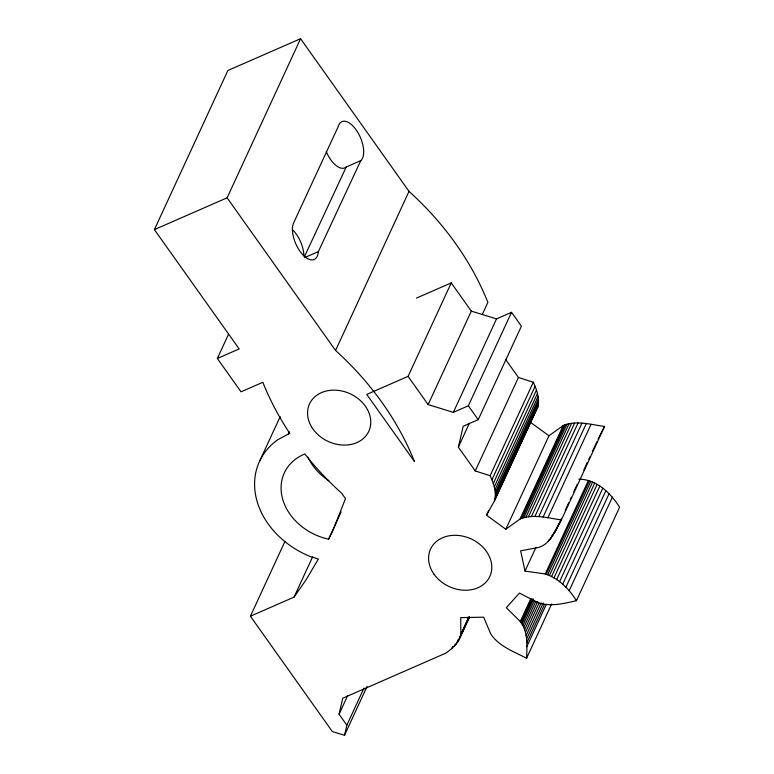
<?xml version="1.0" encoding="UTF-8"?>
<svg xmlns="http://www.w3.org/2000/svg" width="774" height="774" viewBox="0 0 774 774"><rect width="100%" height="100%" fill="white"/><g stroke="black" fill="none" stroke-linecap="round" stroke-linejoin="round"><path stroke-width="1.16" d="M285.035 541.239L250.408 616.22L332.317 731.536L344.517 735.3L346.858 725.18L339.07 714.218L342.766 698.225L445.418 653.324C452.171 648.815 459.408 642.71 460.849 634.264L460.724 617.613L483.663 617.188L490.648 633.693C498.611 646.387 514.071 651.563 526.572 658.277C526.968 646.096 528.342 631.836 520.283 621.522L506.341 607.716L519.47 593.058L537.417 602.424C550.014 607.174 563.888 603.488 576.437 600.711L619.606 507.241C610.773 493.173 596.609 479.358 578.875 479.145M505.809 529.242L548.979 435.772L563.23 425.536C576.407 420.069 591.191 424.733 604.581 426.416L561.411 519.886C548.031 518.203 533.247 513.539 520.06 519.006L505.809 529.242L486.507 515.213L494.422 500.971C497.053 492.487 493.618 483.44 490.126 475.729L475.265 470.94L458.363 447.14L463.2 426.232L478.216 419.663L521.386 326.193L511.527 312.319L496.511 318.888L471.308 311.119L451.252 282.887L416.441 298.106M494.422 500.971L537.785 407.027C539.991 398.62 536.779 389.844 533.296 382.259L518.435 377.47L505.586 359.388M318.375 251.608L318.095 253.572A21.769 10.546 66.4 0 1 301.628 253.427A21.769 10.546 66.4 0 1 293.24 223.773L338.257 126.52A21.769 10.546 66.4 0 1 356.843 130.883A21.769 10.546 66.4 0 1 360.781 160.624L318.375 251.608L304.869 257.519M250.408 616.22L294.023 597.141L306.262 579.503L318.366 559.041L310.393 556.574A81.057 65.151 24.8 0 1 277.808 439.709L289.786 433.324L288.567 431.534A294.778 236.95 24.8 0 1 262.841 382.279L241.033 391.818L217.349 358.478L239.156 348.929L154.394 229.617L227.875 70.502L300.583 38.7L409.02 191.372A294.778 236.96 24.8 0 1 487.881 302.402L482.318 314.438M154.394 229.617L227.101 197.815L300.583 38.7M217.349 358.478L228.494 334.339M260.064 460.22L280.178 416.673M288.296 433.982L289.302 431.805M451.252 282.887L408.082 376.358L366.75 394.43L414.429 461.498A294.778 236.96 24.8 0 0 375.419 393.54L368.192 384.475A294.778 236.96 24.8 0 0 335.558 350.467L409.02 191.372M294.023 597.141L312.59 556.932M328.582 539.188L332.955 530.393L345.475 498.63L341.711 493.309A294.778 236.95 24.8 0 1 309.087 459.292L304.821 453.951A53.696 43.16 24.8 0 0 282.607 498.949A53.696 43.16 24.8 0 0 328.582 539.188L341.15 511.972M511.527 312.319L468.357 405.789L453.341 412.358L428.138 404.589L471.308 311.119M453.341 412.358L496.511 318.888M458.363 447.14L469.402 423.233M339.07 714.218L347.603 695.739M346.858 725.18L363.915 688.231M344.517 735.3L367.099 686.393M475.265 470.94L518.435 377.47M490.126 475.729L533.296 382.259M491.935 479.754L535.105 386.284M493.309 483.489L536.469 390.019M494.286 486.894L537.456 393.424M494.915 489.961L538.075 396.491M495.254 492.651L538.423 399.181M495.36 494.963L538.53 401.493M486.507 515.213L488.52 510.869M495.302 496.908L538.462 403.438M495.108 498.466L538.278 404.996M494.867 499.665L538.036 406.195M451.726 648.622L452.732 646.454M454.154 646.309L455.151 644.142M456.109 644.084L458.111 639.74M460.849 634.264L468.88 616.868M460.762 634.961L468.802 617.565M457.657 641.994L469.199 617.004M460.24 636.973L469.276 617.41M458.818 640.098L469.363 617.275M520.06 519.006L563.23 425.536M520.921 518.619L564.091 425.149M522.16 518.145L565.32 424.674M523.804 517.661L566.974 424.191M525.914 517.187L569.074 423.717M528.449 516.8L571.609 423.33M531.448 516.539L574.618 423.068M534.892 516.432L578.062 422.962M538.801 516.587L581.971 423.117M543.135 517.013L586.305 423.542M547.895 517.758L591.055 424.287M576.437 600.711C569.2 588.966 558.596 578.342 545.235 573.96L525.004 571.096L536.043 547.179M525.004 571.096L520.66 550.807L538.946 547.382C543.135 545.834 547.624 543.242 549.434 539.014M548.427 541.19L550.44 539.004L551.949 535.743M550.44 539.004L554.948 530.954M552.442 536.392L558.896 523.563M556.216 529.842L561.227 518.967M565.243 510.279L568.764 502.665M570.264 499.404L571.27 497.237M573.776 491.8L577.298 484.195M583.819 470.06L587.331 462.455M588.84 459.195L589.846 457.018M592.352 451.581L596.87 441.799M520.283 621.522L530.819 598.699M520.67 621.986L531.206 599.163M521.26 622.809L532.299 598.892M522.024 623.979L533.567 598.979M545.235 573.96L588.395 480.49M546.25 574.26L589.42 480.789M522.866 625.508L534.408 600.508M547.673 574.763L590.833 481.293M523.775 627.443L535.821 601.359M549.434 575.508L592.603 482.038M524.646 629.746L537.698 601.485M525.449 632.435L539.004 603.091M551.552 576.543L594.722 483.073M526.156 635.493L541.21 602.888M553.971 577.888L597.131 484.418M526.63 638.908L543.193 603.043M526.862 642.652L544.432 604.61M556.661 579.6L599.831 486.13M526.784 646.716L546.357 604.33M559.592 581.7L602.762 488.23M526.572 658.277L551.669 603.933M562.698 584.215L605.858 490.745M565.929 587.166L609.099 493.696M569.238 590.572L612.408 497.101M304.337 256.891L346.249 166.981L360.781 160.624M598.002 438.993L598.921 437.242M599.376 436.372L604.581 426.416M554.378 533.344L561.411 519.886M533.731 414.38L537.785 407.027M530.635 422.44L548.979 435.772M468.357 405.789L478.216 419.663M408.082 376.358L428.138 404.589M227.101 197.815L335.558 350.467M346.249 166.981A21.769 10.546 66.4 0 1 326.193 151.472M293.094 230.265A21.769 10.546 66.4 0 1 303.901 255.817M328.911 480.799A53.696 43.16 24.8 0 1 307.897 457.134M434.021 574.221A32.653 26.248 24.8 0 0 488.646 578.681A32.653 26.248 24.8 0 0 457.908 535.414A32.653 26.248 24.8 0 0 434.021 574.221M311.487 426.735A32.653 26.248 24.8 0 0 366.247 435.491A32.653 26.248 24.8 0 0 339.767 390.599A32.653 26.248 24.8 0 0 311.487 426.735"/></g></svg>
